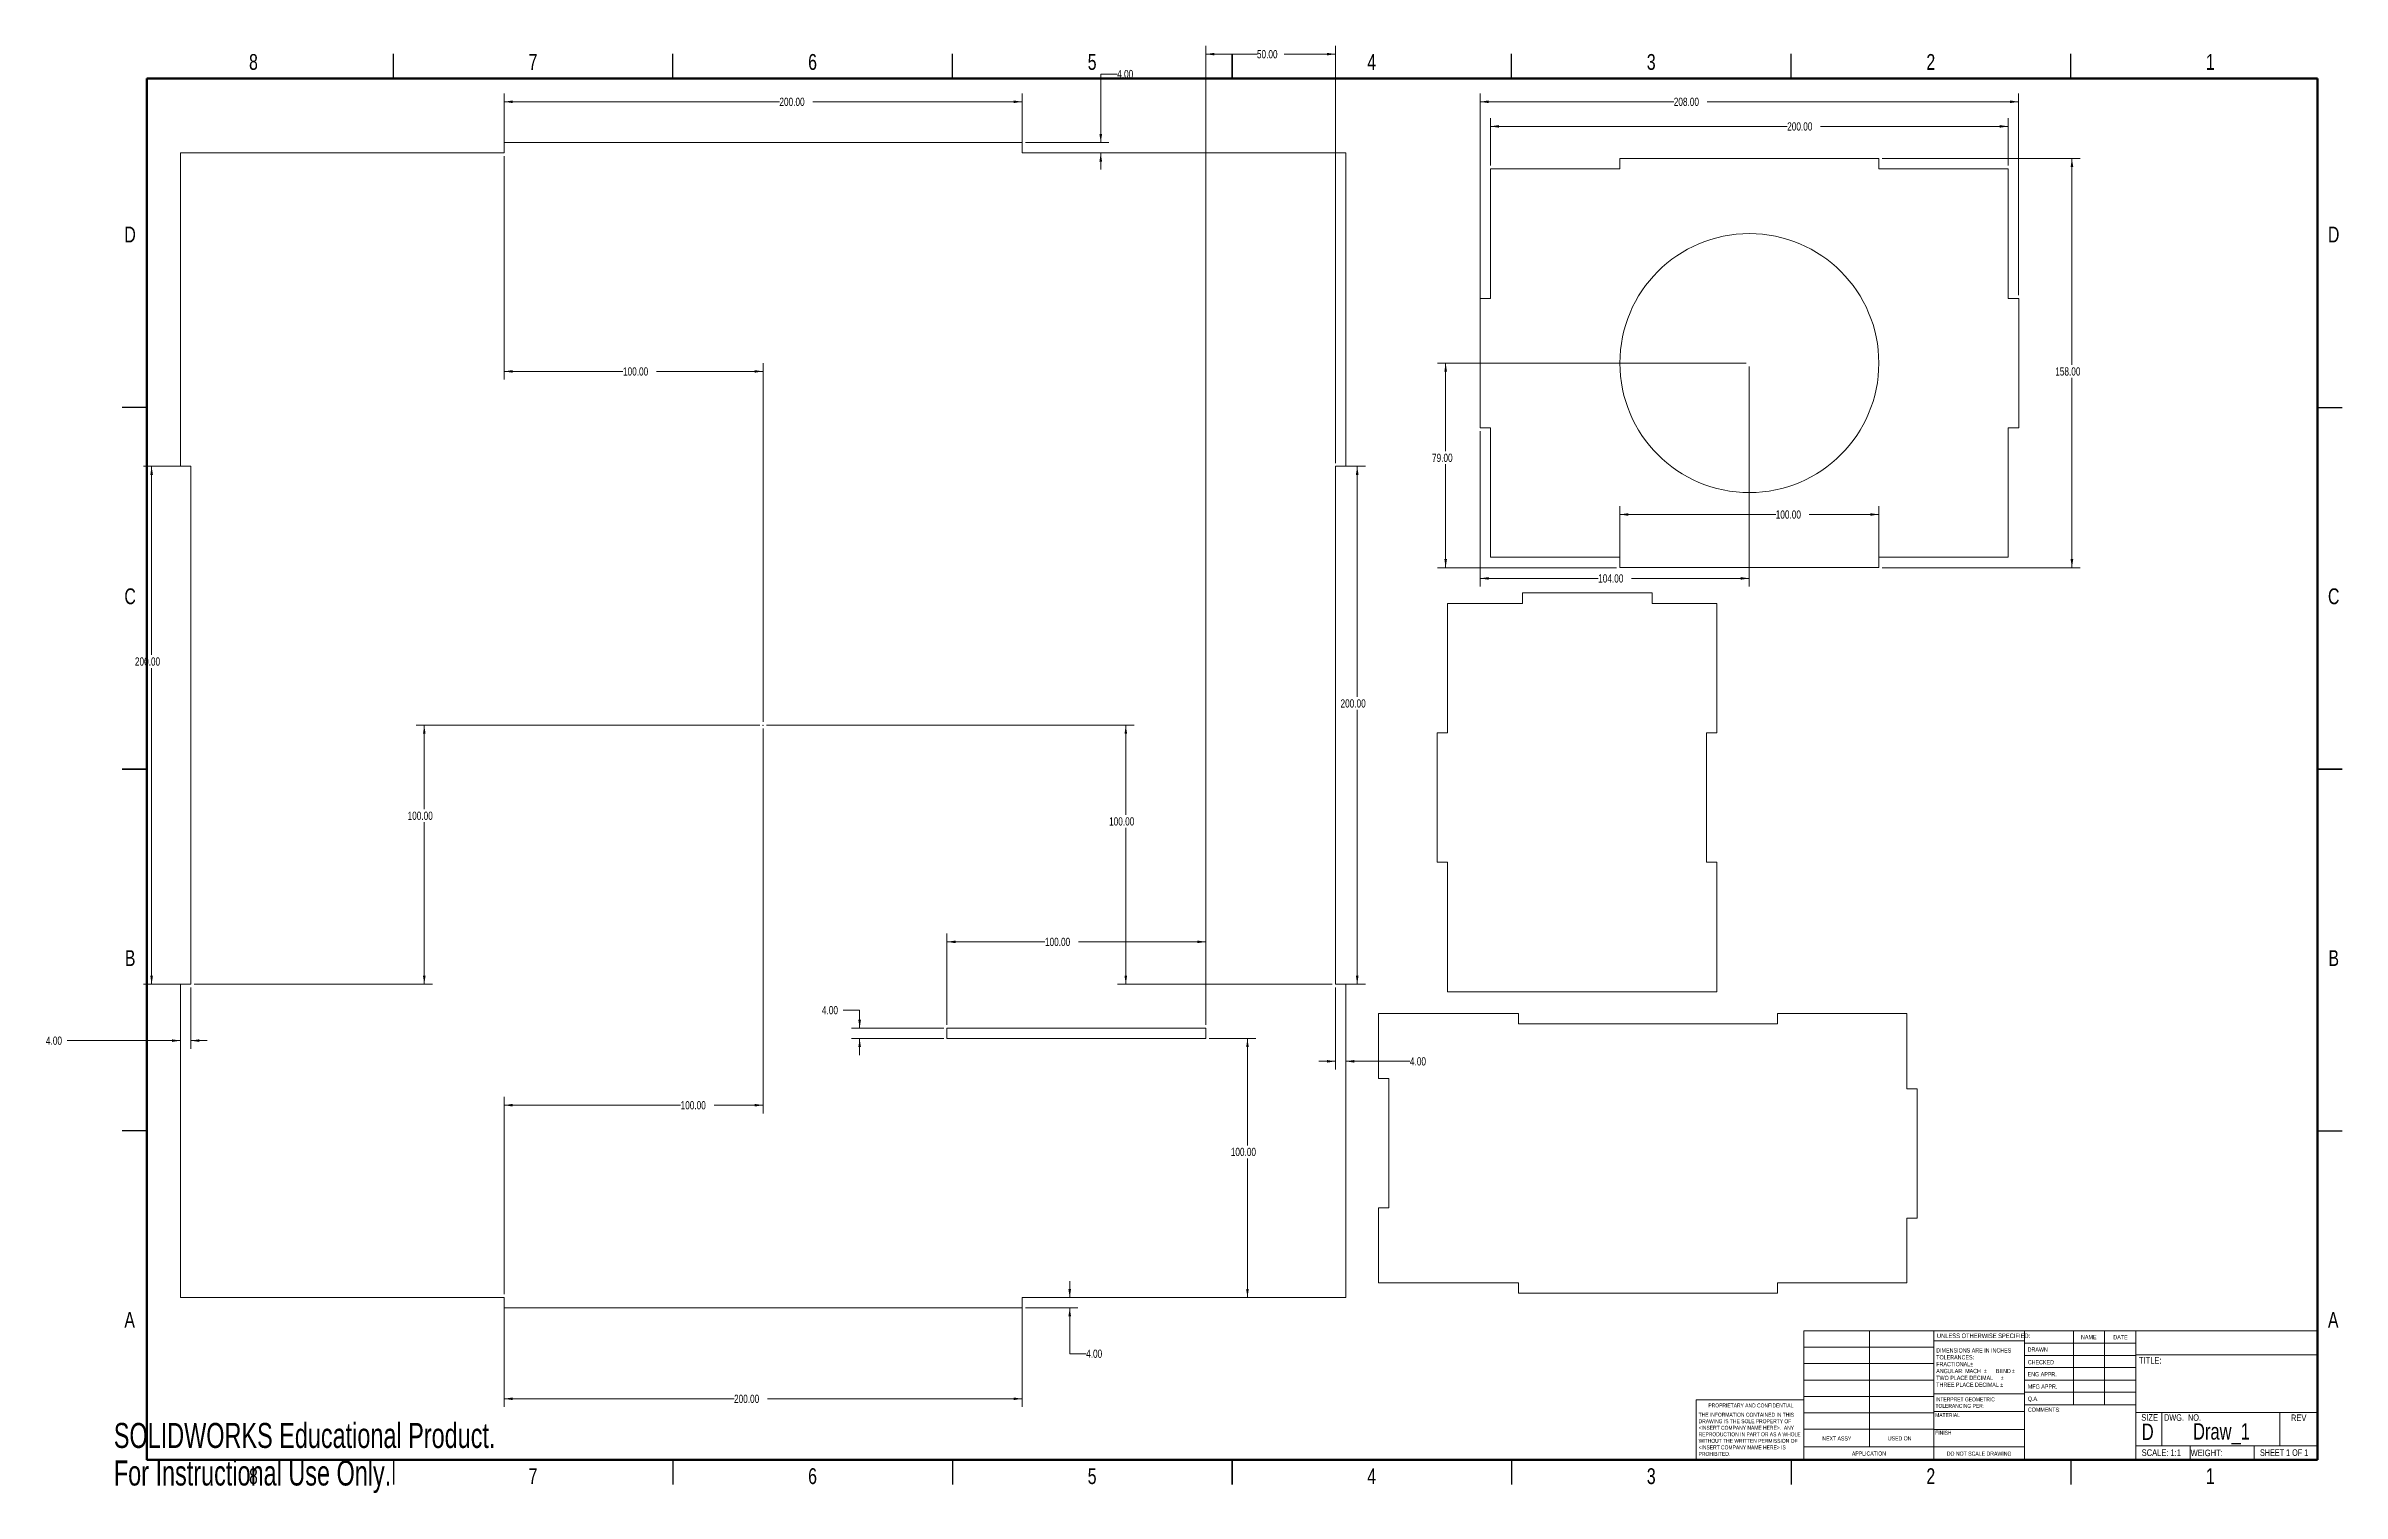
# Model space of a CAD drawing. Header units: millimetres. Extents: x -26 to 860, y 0 to 559.
import ezdxf

# ---------------------------------------------------------------- set-up
doc = ezdxf.new("R2010")
doc.units = ezdxf.units.MM
doc.header["$PDSIZE"] = -1
doc.styles.add('SLDTEXTSTYLE0', font='TXT', dxfattribs={"width": 0.75})
doc.styles.add('SLDTEXTSTYLE1', font='TXT', dxfattribs={"width": 0.6875})
doc.styles.add('SLDTEXTSTYLE2', font='TXT', dxfattribs={"width": 0.694444})
doc.styles.add('SLDTEXTSTYLE3', font='TXT', dxfattribs={"width": 0.7})
doc.dimstyles.new('SLDDIMSTYLE0', dxfattribs={"dimtxt": 3.175, "dimasz": 3.302, "dimexe": 0, "dimexo": 0.0625, "dimgap": 0.79375, "dimtad": 0, "dimtih": 1, "dimtoh": 1, "dimrnd": 1e-09, "dimzin": 4, "dimdsep": 46, "dimtxsty": 'SLDTEXTSTYLE0', "dimsah": 1, "dimcen": 0.09, "dimadec": 0, "dimazin": 1, "dimtfac": 1, "dimtofl": 0, "dimtmove": 0, "dimatfit": 3, "dimfxl": 1, "dimfrac": 2, "dimtolj": 1, "dimtzin": 12, "dimarcsym": 0})
doc.dimstyles.new('SLDDIMSTYLE1', dxfattribs={"dimtxt": 3.175, "dimasz": 3.302, "dimexe": 0, "dimexo": 0.0625, "dimgap": 0.79375, "dimtad": 0, "dimtih": 1, "dimtoh": 1, "dimrnd": 1e-09, "dimzin": 4, "dimdsep": 46, "dimtxsty": 'SLDTEXTSTYLE0', "dimsah": 1, "dimcen": 0.09, "dimadec": 0, "dimazin": 1, "dimtfac": 1, "dimtmove": 0, "dimatfit": 0, "dimfxl": 1, "dimfrac": 2, "dimtolj": 1, "dimtzin": 12, "dimarcsym": 0})

# ---------------------------------------------------------------- blocks, each defined once
blk = doc.blocks.new('_D')
at = {"color": 7, "linetype": 'Continuous', "lineweight": 0}
for p, q in [((472.98, 396.37), (483.31, 396.37)), ((480.13, 396.37), (480.13, 307.33)), ((480.13, 196.37), (480.13, 302.29)), ((472.98, 196.37), (483.31, 196.37))]:
    blk.add_line(p, q, dxfattribs=at)
at = {"color": 7, "linetype": 'Continuous', "lineweight": 18}
for points in [[(480.13, 396.37), (479.62, 393.07), (480.64, 393.07)], [(480.13, 196.37), (480.64, 199.67), (479.62, 199.67)]]:
    blk.add_solid(points, dxfattribs=at)
at = {"color": 7, "linetype": 'Continuous', "lineweight": 18, "insert": (473.68, 306.39), "char_height": 3.175, "attachment_point": 1, "style": 'SLDTEXTSTYLE0'}
blk.add_mtext('200.00', dxfattribs=at)
blk = doc.blocks.new('_D_1')
at = {"color": 7, "linetype": 'Continuous', "lineweight": 0}
for p, q in [((28.44, 396.37), (11.41, 396.37)), ((14.59, 396.37), (14.59, 323.52)), ((14.59, 196.37), (14.59, 318.48)), ((28.44, 196.37), (11.41, 196.37))]:
    blk.add_line(p, q, dxfattribs=at)
at = {"color": 7, "linetype": 'Continuous', "lineweight": 18}
for points in [[(14.59, 396.37), (14.08, 393.07), (15.1, 393.07)], [(14.59, 196.37), (15.1, 199.67), (14.08, 199.67)]]:
    blk.add_solid(points, dxfattribs=at)
at = {"color": 7, "linetype": 'Continuous', "lineweight": 18, "insert": (8.14, 322.58), "char_height": 3.175, "attachment_point": 1, "style": 'SLDTEXTSTYLE0'}
blk.add_mtext('200.00', dxfattribs=at)
blk = doc.blocks.new('_D_2')
at = {"color": 7, "linetype": 'Continuous', "lineweight": 0}
for p, q in [((25.71, 195.1), (25.71, 171.42)), ((29.71, 195.1), (29.71, 171.42)), ((25.71, 174.6), (-18.01, 174.6)), ((29.71, 174.6), (36.06, 174.6))]:
    blk.add_line(p, q, dxfattribs=at)
at = {"color": 7, "linetype": 'Continuous', "lineweight": 18}
for points in [[(25.71, 174.6), (22.41, 175.1), (22.41, 174.09)], [(29.71, 174.6), (33.01, 174.09), (33.01, 175.1)]]:
    blk.add_solid(points, dxfattribs=at)
at = {"color": 7, "linetype": 'Continuous', "lineweight": 18, "insert": (-26.22, 176.17), "char_height": 3.175, "attachment_point": 1, "style": 'SLDTEXTSTYLE0'}
blk.add_mtext('4.00', dxfattribs=at)
blk = doc.blocks.new('_D_3')
at = {"color": 7, "linetype": 'Continuous', "lineweight": 0}
for p, q in [((471.71, 195.1), (471.71, 163.43)), ((475.71, 195.1), (475.71, 163.43)), ((471.71, 166.6), (465.36, 166.6)), ((475.71, 166.6), (500.49, 166.6))]:
    blk.add_line(p, q, dxfattribs=at)
at = {"color": 7, "linetype": 'Continuous', "lineweight": 18}
for points in [[(471.71, 166.6), (468.41, 167.11), (468.41, 166.1)], [(475.71, 166.6), (479.01, 166.1), (479.01, 167.11)]]:
    blk.add_solid(points, dxfattribs=at)
at = {"color": 7, "linetype": 'Continuous', "lineweight": 18, "insert": (500.49, 168.18), "char_height": 3.175, "attachment_point": 1, "style": 'SLDTEXTSTYLE0'}
blk.add_mtext('4.00', dxfattribs=at)
blk = doc.blocks.new('_D_4')
at = {"color": 7, "linetype": 'Continuous', "lineweight": 0}
for p, q in [((249.44, 296.37), (116.7, 296.37)), ((119.88, 296.37), (119.88, 263.96)), ((119.88, 196.37), (119.88, 258.92)), ((30.98, 196.37), (123.05, 196.37))]:
    blk.add_line(p, q, dxfattribs=at)
at = {"color": 7, "linetype": 'Continuous', "lineweight": 18}
for points in [[(119.88, 296.37), (119.37, 293.07), (120.38, 293.07)], [(119.88, 196.37), (120.38, 199.67), (119.37, 199.67)]]:
    blk.add_solid(points, dxfattribs=at)
at = {"color": 7, "linetype": 'Continuous', "lineweight": 18, "insert": (113.43, 263.02), "char_height": 3.175, "attachment_point": 1, "style": 'SLDTEXTSTYLE0'}
blk.add_mtext('100.00', dxfattribs=at)
blk = doc.blocks.new('_D_5')
at = {"color": 7, "linetype": 'Continuous', "lineweight": 0}
for p, q in [((251.98, 296.37), (393.94, 296.37)), ((390.76, 296.37), (390.76, 261.78)), ((390.76, 196.37), (390.76, 256.74)), ((470.44, 196.37), (387.59, 196.37))]:
    blk.add_line(p, q, dxfattribs=at)
at = {"color": 7, "linetype": 'Continuous', "lineweight": 18}
for points in [[(390.76, 296.37), (390.26, 293.07), (391.27, 293.07)], [(390.76, 196.37), (391.27, 199.67), (390.26, 199.67)]]:
    blk.add_solid(points, dxfattribs=at)
at = {"color": 7, "linetype": 'Continuous', "lineweight": 18, "insert": (384.31, 260.84), "char_height": 3.175, "attachment_point": 1, "style": 'SLDTEXTSTYLE0'}
blk.add_mtext('100.00', dxfattribs=at)
blk = doc.blocks.new('_D_6')
at = {"color": 7, "linetype": 'Continuous', "lineweight": 0}
for p, q in [((150.71, 518.64), (150.71, 540.32)), ((150.71, 537.14), (257.01, 537.14)), ((350.71, 537.14), (269.91, 537.14)), ((350.71, 518.64), (350.71, 540.32))]:
    blk.add_line(p, q, dxfattribs=at)
at = {"color": 7, "linetype": 'Continuous', "lineweight": 18}
for points in [[(150.71, 537.14), (154.01, 536.63), (154.01, 537.65)], [(350.71, 537.14), (347.41, 537.65), (347.41, 536.63)]]:
    blk.add_solid(points, dxfattribs=at)
at = {"color": 7, "linetype": 'Continuous', "lineweight": 18, "insert": (257.01, 538.71), "char_height": 3.175, "attachment_point": 1, "style": 'SLDTEXTSTYLE0'}
blk.add_mtext('200.00', dxfattribs=at)
blk = doc.blocks.new('_D_7')
at = {"color": 7, "linetype": 'Continuous', "lineweight": 0}
for p, q in [((387.44, 547.86), (381.09, 547.86)), ((381.09, 547.86), (381.09, 521.37)), ((351.98, 521.37), (384.27, 521.37)), ((351.98, 517.37), (384.27, 517.37)), ((381.09, 517.37), (381.09, 511.02))]:
    blk.add_line(p, q, dxfattribs=at)
at = {"color": 7, "linetype": 'Continuous', "lineweight": 18}
for points in [[(381.09, 521.37), (381.6, 524.67), (380.59, 524.67)], [(381.09, 517.37), (380.59, 514.07), (381.6, 514.07)]]:
    blk.add_solid(points, dxfattribs=at)
at = {"color": 7, "linetype": 'Continuous', "lineweight": 18, "insert": (387.44, 549.44), "char_height": 3.175, "attachment_point": 1, "style": 'SLDTEXTSTYLE0'}
blk.add_mtext('4.00', dxfattribs=at)
blk = doc.blocks.new('_D_8')
at = {"color": 7, "linetype": 'Continuous', "lineweight": 0}
for p, q in [((150.71, 74.1), (150.71, 33.12)), ((350.71, 74.1), (350.71, 33.12)), ((150.71, 36.29), (239.48, 36.29)), ((350.71, 36.29), (252.38, 36.29))]:
    blk.add_line(p, q, dxfattribs=at)
at = {"color": 7, "linetype": 'Continuous', "lineweight": 18}
for points in [[(150.71, 36.29), (154.01, 35.78), (154.01, 36.8)], [(350.71, 36.29), (347.41, 36.8), (347.41, 35.78)]]:
    blk.add_solid(points, dxfattribs=at)
at = {"color": 7, "linetype": 'Continuous', "lineweight": 18, "insert": (239.48, 37.86), "char_height": 3.175, "attachment_point": 1, "style": 'SLDTEXTSTYLE0'}
blk.add_mtext('200.00', dxfattribs=at)
blk = doc.blocks.new('_D_9')
at = {"color": 7, "linetype": 'Continuous', "lineweight": 0}
for p, q in [((369.11, 75.37), (369.11, 81.72)), ((351.98, 75.37), (372.29, 75.37)), ((351.98, 71.37), (372.29, 71.37)), ((369.11, 53.71), (369.11, 71.37)), ((375.46, 53.71), (369.11, 53.71))]:
    blk.add_line(p, q, dxfattribs=at)
at = {"color": 7, "linetype": 'Continuous', "lineweight": 18}
for points in [[(369.11, 75.37), (369.62, 78.67), (368.6, 78.67)], [(369.11, 71.37), (368.6, 68.07), (369.62, 68.07)]]:
    blk.add_solid(points, dxfattribs=at)
at = {"color": 7, "linetype": 'Continuous', "lineweight": 18, "insert": (375.46, 55.28), "char_height": 3.175, "attachment_point": 1, "style": 'SLDTEXTSTYLE0'}
blk.add_mtext('4.00', dxfattribs=at)
blk = doc.blocks.new('_D_10')
at = {"color": 7, "linetype": 'Continuous', "lineweight": 0}
for p, q in [((250.71, 295.1), (250.71, 146.48)), ((150.71, 76.64), (150.71, 152.83)), ((150.71, 149.66), (218.86, 149.66)), ((250.71, 149.66), (231.77, 149.66))]:
    blk.add_line(p, q, dxfattribs=at)
at = {"color": 7, "linetype": 'Continuous', "lineweight": 18}
for points in [[(150.71, 149.66), (154.01, 149.15), (154.01, 150.17)], [(250.71, 149.66), (247.41, 150.17), (247.41, 149.15)]]:
    blk.add_solid(points, dxfattribs=at)
at = {"color": 7, "linetype": 'Continuous', "lineweight": 18, "insert": (218.86, 151.23), "char_height": 3.175, "attachment_point": 1, "style": 'SLDTEXTSTYLE0'}
blk.add_mtext('100.00', dxfattribs=at)
blk = doc.blocks.new('_D_11')
at = {"color": 7, "linetype": 'Continuous', "lineweight": 0}
for p, q in [((150.71, 516.1), (150.71, 429.84)), ((250.71, 297.64), (250.71, 436.19)), ((150.71, 433.02), (196.61, 433.02)), ((250.71, 433.02), (209.51, 433.02))]:
    blk.add_line(p, q, dxfattribs=at)
at = {"color": 7, "linetype": 'Continuous', "lineweight": 18}
for points in [[(150.71, 433.02), (154.01, 432.51), (154.01, 433.52)], [(250.71, 433.02), (247.41, 433.52), (247.41, 432.51)]]:
    blk.add_solid(points, dxfattribs=at)
at = {"color": 7, "linetype": 'Continuous', "lineweight": 18, "insert": (196.61, 434.59), "char_height": 3.175, "attachment_point": 1, "style": 'SLDTEXTSTYLE0'}
blk.add_mtext('100.00', dxfattribs=at)
blk = doc.blocks.new('_D_12')
at = {"color": 7, "linetype": 'Continuous', "lineweight": 0}
for p, q in [((321.71, 180.64), (321.71, 215.92)), ((421.71, 180.64), (421.71, 215.92)), ((321.71, 212.74), (359.56, 212.74)), ((421.71, 212.74), (372.46, 212.74))]:
    blk.add_line(p, q, dxfattribs=at)
at = {"color": 7, "linetype": 'Continuous', "lineweight": 18}
for points in [[(321.71, 212.74), (325.01, 212.24), (325.01, 213.25)], [(421.71, 212.74), (418.41, 213.25), (418.41, 212.24)]]:
    blk.add_solid(points, dxfattribs=at)
at = {"color": 7, "linetype": 'Continuous', "lineweight": 18, "insert": (359.56, 214.32), "char_height": 3.175, "attachment_point": 1, "style": 'SLDTEXTSTYLE0'}
blk.add_mtext('100.00', dxfattribs=at)
blk = doc.blocks.new('_D_13')
at = {"color": 7, "linetype": 'Continuous', "lineweight": 0}
for p, q in [((281.64, 186.38), (287.99, 186.38)), ((287.99, 186.38), (287.99, 179.37)), ((320.44, 179.37), (284.82, 179.37)), ((320.44, 175.37), (284.82, 175.37)), ((287.99, 175.37), (287.99, 169.02))]:
    blk.add_line(p, q, dxfattribs=at)
at = {"color": 7, "linetype": 'Continuous', "lineweight": 18}
for points in [[(287.99, 179.37), (288.5, 182.67), (287.48, 182.67)], [(287.99, 175.37), (287.48, 172.07), (288.5, 172.07)]]:
    blk.add_solid(points, dxfattribs=at)
at = {"color": 7, "linetype": 'Continuous', "lineweight": 18, "insert": (273.43, 187.95), "char_height": 3.175, "attachment_point": 1, "style": 'SLDTEXTSTYLE0'}
blk.add_mtext('4.00', dxfattribs=at)
blk = doc.blocks.new('_D_14')
at = {"color": 7, "linetype": 'Continuous', "lineweight": 0}
for p, q in [((422.98, 175.37), (440.92, 175.37)), ((437.75, 175.37), (437.75, 134.15)), ((437.75, 75.37), (437.75, 129.11))]:
    blk.add_line(p, q, dxfattribs=at)
at = {"color": 7, "linetype": 'Continuous', "lineweight": 18}
for points in [[(437.75, 175.37), (437.24, 172.07), (438.25, 172.07)], [(437.75, 75.37), (438.25, 78.67), (437.24, 78.67)]]:
    blk.add_solid(points, dxfattribs=at)
at = {"color": 7, "linetype": 'Continuous', "lineweight": 18, "insert": (431.3, 133.21), "char_height": 3.175, "attachment_point": 1, "style": 'SLDTEXTSTYLE0'}
blk.add_mtext('100.00', dxfattribs=at)
blk = doc.blocks.new('_D_15')
at = {"color": 7, "linetype": 'Continuous', "lineweight": 0}
for p, q in [((421.71, 180.64), (421.71, 558.71)), ((471.71, 397.64), (471.71, 558.71)), ((421.71, 555.53), (441.4, 555.53)), ((471.71, 555.53), (451.96, 555.53))]:
    blk.add_line(p, q, dxfattribs=at)
at = {"color": 7, "linetype": 'Continuous', "lineweight": 18}
for points in [[(421.71, 555.53), (425.01, 555.02), (425.01, 556.04)], [(471.71, 555.53), (468.41, 556.04), (468.41, 555.02)]]:
    blk.add_solid(points, dxfattribs=at)
at = {"color": 7, "linetype": 'Continuous', "lineweight": 18, "insert": (441.4, 557.1), "char_height": 3.175, "attachment_point": 1, "style": 'SLDTEXTSTYLE0'}
blk.add_mtext('50.00', dxfattribs=at)
blk = doc.blocks.new('_D_16')
at = {"color": 7, "linetype": 'Continuous', "lineweight": 0}
for p, q in [((581.54, 358.5), (581.54, 380.94)), ((581.54, 377.77), (641.73, 377.77)), ((681.54, 377.77), (654.64, 377.77)), ((681.54, 358.5), (681.54, 380.94))]:
    blk.add_line(p, q, dxfattribs=at)
at = {"color": 7, "linetype": 'Continuous', "lineweight": 18}
for points in [[(581.54, 377.77), (584.85, 377.26), (584.85, 378.28)], [(681.54, 377.77), (678.24, 378.28), (678.24, 377.26)]]:
    blk.add_solid(points, dxfattribs=at)
at = {"color": 7, "linetype": 'Continuous', "lineweight": 18, "insert": (641.73, 379.34), "char_height": 3.175, "attachment_point": 1, "style": 'SLDTEXTSTYLE0'}
blk.add_mtext('100.00', dxfattribs=at)
blk = doc.blocks.new('_D_17')
at = {"color": 7, "linetype": 'Continuous', "lineweight": 0}
for p, q in [((531.54, 512.5), (531.54, 530.8)), ((531.54, 527.63), (646.16, 527.63)), ((731.54, 527.63), (659.06, 527.63)), ((731.54, 512.5), (731.54, 530.8))]:
    blk.add_line(p, q, dxfattribs=at)
at = {"color": 7, "linetype": 'Continuous', "lineweight": 18}
for points in [[(531.54, 527.63), (534.85, 527.12), (534.85, 528.13)], [(731.54, 527.63), (728.24, 528.13), (728.24, 527.12)]]:
    blk.add_solid(points, dxfattribs=at)
at = {"color": 7, "linetype": 'Continuous', "lineweight": 18, "insert": (646.16, 529.2), "char_height": 3.175, "attachment_point": 1, "style": 'SLDTEXTSTYLE0'}
blk.add_mtext('200.00', dxfattribs=at)
blk = doc.blocks.new('_D_18')
at = {"color": 7, "linetype": 'Continuous', "lineweight": 0}
for p, q in [((527.54, 437.5), (527.54, 540.32)), ((527.54, 537.14), (602.36, 537.14)), ((735.54, 537.14), (615.26, 537.14)), ((735.54, 462.5), (735.54, 540.32))]:
    blk.add_line(p, q, dxfattribs=at)
at = {"color": 7, "linetype": 'Continuous', "lineweight": 18}
for points in [[(527.54, 537.14), (530.85, 536.63), (530.85, 537.65)], [(735.54, 537.14), (732.24, 537.65), (732.24, 536.63)]]:
    blk.add_solid(points, dxfattribs=at)
at = {"color": 7, "linetype": 'Continuous', "lineweight": 18, "insert": (602.36, 538.71), "char_height": 3.175, "attachment_point": 1, "style": 'SLDTEXTSTYLE0'}
blk.add_mtext('208.00', dxfattribs=at)
blk = doc.blocks.new('_D_19')
at = {"color": 7, "linetype": 'Continuous', "lineweight": 0}
for p, q in [((682.81, 515.23), (759.29, 515.23)), ((756.11, 515.23), (756.11, 435.54)), ((756.11, 357.23), (756.11, 430.5)), ((682.81, 357.23), (759.29, 357.23))]:
    blk.add_line(p, q, dxfattribs=at)
at = {"color": 7, "linetype": 'Continuous', "lineweight": 18}
for points in [[(756.11, 515.23), (755.6, 511.93), (756.62, 511.93)], [(756.11, 357.23), (756.62, 360.54), (755.6, 360.54)]]:
    blk.add_solid(points, dxfattribs=at)
at = {"color": 7, "linetype": 'Continuous', "lineweight": 18, "insert": (749.66, 434.59), "char_height": 3.175, "attachment_point": 1, "style": 'SLDTEXTSTYLE0'}
blk.add_mtext('158.00', dxfattribs=at)
blk = doc.blocks.new('_D_20')
at = {"color": 7, "linetype": 'Continuous', "lineweight": 0}
for p, q in [((630.27, 436.23), (511.1, 436.23)), ((514.28, 436.23), (514.28, 402.19)), ((514.28, 357.23), (514.28, 397.15)), ((580.27, 357.23), (511.1, 357.23))]:
    blk.add_line(p, q, dxfattribs=at)
at = {"color": 7, "linetype": 'Continuous', "lineweight": 18}
for points in [[(514.28, 436.23), (513.77, 432.93), (514.78, 432.93)], [(514.28, 357.23), (514.78, 360.54), (513.77, 360.54)]]:
    blk.add_solid(points, dxfattribs=at)
at = {"color": 7, "linetype": 'Continuous', "lineweight": 18, "insert": (509, 401.24), "char_height": 3.175, "attachment_point": 1, "style": 'SLDTEXTSTYLE0'}
blk.add_mtext('79.00', dxfattribs=at)
blk = doc.blocks.new('_D_21')
at = {"color": 7, "linetype": 'Continuous', "lineweight": 0}
for p, q in [((631.54, 434.96), (631.54, 349.91)), ((527.54, 409.96), (527.54, 349.91)), ((527.54, 353.09), (573.17, 353.09)), ((631.54, 353.09), (586.07, 353.09))]:
    blk.add_line(p, q, dxfattribs=at)
at = {"color": 7, "linetype": 'Continuous', "lineweight": 18}
for points in [[(527.54, 353.09), (530.85, 352.58), (530.85, 353.59)], [(631.54, 353.09), (628.24, 353.59), (628.24, 352.58)]]:
    blk.add_solid(points, dxfattribs=at)
at = {"color": 7, "linetype": 'Continuous', "lineweight": 18, "insert": (573.17, 354.66), "char_height": 3.175, "attachment_point": 1, "style": 'SLDTEXTSTYLE0'}
blk.add_mtext('104.00', dxfattribs=at)

msp = doc.modelspace()

# ---------------------------------------------------------------- linework, layer by layer
at = {"color": 7, "linetype": 'Continuous', "lineweight": 25}
for p, q in [((107.95, 546.1), (107.95, 555.625)), ((215.9, 546.1), (215.9, 555.625)), ((323.85, 546.1), (323.85, 555.625)), ((431.8, 555.625), (431.8, 546.1)), ((431.8, 546.1), (431.8, 555.625)), ((539.75, 546.1), (539.75, 555.625)), ((647.7, 546.1), (647.7, 555.625)), ((755.65, 546.1), (755.65, 555.625)), ((12.7, 419.1), (3.175, 419.1)), ((850.9, 419.1), (860.425, 419.1)), ((3.175, 279.4), (12.7, 279.4)), ((12.7, 279.4), (3.175, 279.4)), ((860.425, 279.4), (850.9, 279.4)), ((850.9, 279.4), (860.425, 279.4)), ((12.7, 139.7), (3.175, 139.7)), ((850.9, 139.7), (860.425, 139.7)), ((107.95, 12.7), (107.95, 3.175)), ((215.9, 12.7), (215.9, 3.175)), ((323.85, 12.7), (323.85, 3.175)), ((431.8, 3.175), (431.8, 12.7)), ((431.8, 12.7), (431.8, 3.175)), ((539.75, 12.7), (539.75, 3.175)), ((647.7, 12.7), (647.7, 3.175)), ((755.65, 12.7), (755.65, 3.175))]:
    msp.add_line(p, q, dxfattribs=at)
at = {"color": 7, "linetype": 'Continuous', "lineweight": 50}
for p, q in [((12.7, 12.7), (12.7, 546.1)), ((12.7, 546.1), (850.9, 546.1)), ((850.9, 546.1), (850.9, 12.7)), ((850.9, 12.7), (12.7, 12.7))]:
    msp.add_line(p, q, dxfattribs=at)
at = {"color": 7, "linetype": 'Continuous', "lineweight": 18}
for p, q in [((25.71, 396.368), (25.71, 517.368)), ((150.71, 517.368), (25.71, 517.368)), ((150.71, 521.368), (350.71, 521.368)), ((150.71, 521.368), (350.71, 521.368)), ((150.71, 521.368), (150.71, 517.368)), ((350.71, 521.368), (350.71, 517.368)), ((350.71, 517.368), (475.71, 517.368)), ((475.71, 396.368), (475.71, 517.368)), ((681.545, 515.234), (581.545, 515.234)), ((581.545, 515.234), (581.545, 511.234)), ((681.545, 511.234), (681.545, 515.234)), ((581.545, 511.234), (531.545, 511.234)), ((531.545, 511.234), (531.545, 461.234)), ((731.545, 511.234), (681.545, 511.234)), ((731.545, 461.234), (731.545, 511.234)), ((531.545, 461.234), (527.545, 461.234)), ((527.545, 461.234), (527.545, 411.234)), ((735.545, 461.234), (731.545, 461.234)), ((735.545, 411.234), (735.545, 461.234)), ((527.545, 411.234), (531.545, 411.234)), ((531.545, 411.234), (531.545, 361.234)), ((731.545, 361.234), (731.545, 411.234)), ((731.545, 411.234), (735.545, 411.234)), ((25.71, 396.368), (29.71, 396.368)), ((29.71, 396.368), (29.71, 196.368)), ((475.71, 396.368), (471.71, 396.368)), ((471.71, 196.368), (471.71, 396.368)), ((531.545, 361.234), (581.545, 361.234)), ((581.545, 361.234), (581.545, 357.234)), ((581.545, 357.234), (681.545, 357.234)), ((681.545, 357.234), (681.545, 361.234)), ((681.545, 361.234), (731.545, 361.234)), ((543.992, 343.452), (543.992, 347.452)), ((543.992, 347.452), (593.992, 347.452)), ((593.992, 347.452), (593.992, 343.452)), ((518.992, 343.452), (514.992, 343.452)), ((514.992, 343.452), (514.992, 293.452)), ((543.992, 343.452), (518.992, 343.452)), ((618.992, 343.452), (593.992, 343.452)), ((618.992, 293.452), (618.992, 343.452)), ((514.992, 293.452), (510.992, 293.452)), ((510.992, 293.452), (510.992, 243.452)), ((618.992, 293.452), (614.992, 293.452)), ((614.992, 293.452), (614.992, 243.452)), ((510.992, 243.452), (514.992, 243.452)), ((514.992, 243.452), (514.992, 193.452)), ((614.992, 243.452), (618.992, 243.452)), ((618.992, 193.452), (618.992, 243.452)), ((25.71, 75.368), (25.71, 196.368)), ((25.71, 196.368), (29.71, 196.368)), ((475.71, 196.368), (471.71, 196.368)), ((475.71, 75.368), (475.71, 196.368)), ((514.992, 193.452), (518.992, 193.452)), ((518.992, 193.452), (618.992, 193.452)), ((321.71, 179.368), (421.71, 179.368)), ((321.71, 179.368), (321.71, 175.368)), ((421.71, 179.368), (421.71, 175.368)), ((542.399, 185.019), (488.399, 185.019)), ((488.399, 185.019), (488.399, 160.019)), ((542.399, 181.019), (542.399, 185.019)), ((642.399, 181.019), (542.399, 181.019)), ((692.399, 185.019), (642.399, 185.019)), ((642.399, 185.019), (642.399, 181.019)), ((692.399, 156.019), (692.399, 185.019)), ((321.71, 175.368), (421.71, 175.368)), ((488.399, 160.019), (492.399, 160.019)), ((492.399, 160.019), (492.399, 110.019)), ((696.399, 156.019), (692.399, 156.019)), ((696.399, 106.019), (696.399, 156.019)), ((492.399, 110.019), (488.399, 110.019)), ((488.399, 110.019), (488.399, 81.019)), ((692.399, 81.019), (692.399, 106.019)), ((692.399, 106.019), (696.399, 106.019)), ((488.399, 81.019), (492.399, 81.019)), ((492.399, 81.019), (542.399, 81.019)), ((542.399, 81.019), (542.399, 77.019)), ((642.399, 77.019), (642.399, 81.019)), ((642.399, 81.019), (692.399, 81.019)), ((150.71, 75.368), (25.71, 75.368)), ((150.71, 71.368), (150.71, 75.368)), ((150.71, 71.368), (350.71, 71.368)), ((150.71, 71.368), (350.71, 71.368)), ((350.71, 71.368), (350.71, 75.368)), ((350.71, 75.368), (475.71, 75.368)), ((542.399, 77.019), (642.399, 77.019)), ((652.554, 62.594), (850.9, 62.594)), ((652.554, 12.7), (652.554, 62.594)), ((677.903, 62.594), (677.903, 17.685)), ((702.774, 12.7), (702.774, 62.594)), ((737.748, 62.594), (737.748, 12.7)), ((756.76, 62.594), (756.76, 34.019)), ((768.661, 62.594), (768.661, 34.019)), ((780.829, 62.594), (780.829, 12.7)), ((652.554, 56.244), (702.774, 56.244)), ((737.748, 58.674), (702.774, 58.674)), ((737.748, 57.832), (780.829, 57.832)), ((780.829, 53.269), (850.9, 53.269)), ((652.554, 49.894), (702.774, 49.894)), ((737.748, 53.069), (780.829, 53.069)), ((737.748, 48.307), (780.829, 48.307)), ((610.969, 12.7), (610.969, 35.924)), ((652.554, 35.924), (610.969, 35.924)), ((652.554, 43.544), (702.774, 43.544)), ((652.554, 37.194), (702.774, 37.194)), ((702.774, 38.195), (737.863, 38.195)), ((780.829, 43.544), (737.748, 43.544)), ((780.829, 38.782), (737.748, 38.782)), ((652.554, 30.844), (702.774, 30.844)), ((702.774, 31.337), (737.863, 31.337)), ((780.829, 34.019), (737.863, 34.019)), ((780.829, 30.985), (850.9, 30.985)), ((790.875, 30.985), (790.875, 18.107)), ((836.373, 30.985), (836.373, 18.107)), ((652.554, 24.494), (702.774, 24.494)), ((702.774, 24.479), (737.748, 24.479)), ((780.829, 18.107), (850.9, 18.107)), ((801.736, 18.107), (801.736, 12.7)), ((826.423, 18.107), (826.423, 12.7)), ((652.554, 17.685), (737.748, 17.685))]:
    msp.add_line(p, q, dxfattribs=at)
msp.add_circle((631.545, 436.234), 50, dxfattribs=at)
at = {"color": 7, "linetype": 'Continuous', "lineweight": 0}
msp.add_point((250.71, 296.368), dxfattribs=at)

# ---------------------------------------------------------------- texts
for s, insert, char_height, attachment_point, style in [('8', (53.914, 555.564), 6.096, 2, 'SLDTEXTSTYLE0'), ('7', (161.864, 555.564), 6.096, 2, 'SLDTEXTSTYLE0'), ('6', (269.814, 555.564), 6.096, 2, 'SLDTEXTSTYLE0'), ('5', (377.764, 555.564), 6.096, 2, 'SLDTEXTSTYLE0'), ('4', (485.714, 555.564), 6.096, 2, 'SLDTEXTSTYLE0'), ('3', (593.664, 555.564), 6.096, 2, 'SLDTEXTSTYLE0'), ('2', (701.614, 555.564), 6.096, 2, 'SLDTEXTSTYLE0'), ('1', (809.564, 555.564), 6.096, 2, 'SLDTEXTSTYLE0'), ('D', (6.28, 488.926), 6.096, 2, 'SLDTEXTSTYLE0'), ('D', (857.18, 488.926), 6.096, 2, 'SLDTEXTSTYLE0'), ('C', (6.287, 349.226), 6.096, 2, 'SLDTEXTSTYLE0'), ('C', (857.187, 349.226), 6.096, 2, 'SLDTEXTSTYLE0'), ('B', (6.303, 209.526), 6.096, 2, 'SLDTEXTSTYLE0'), ('B', (857.203, 209.526), 6.096, 2, 'SLDTEXTSTYLE0'), ('A', (6.107, 69.826), 6.096, 2, 'SLDTEXTSTYLE0'), ('A', (857.007, 69.826), 6.096, 2, 'SLDTEXTSTYLE0'), ('DIMENSIONS ARE IN INCHES', (703.717, 55.794), 1.651, 1, 'SLDTEXTSTYLE0'), ('UNLESS OTHERWISE SPECIFIED:', (703.958, 61.499), 1.778, 1, 'SLDTEXTSTYLE0'), ('DRAWN', (738.997, 56.123), 1.651, 1, 'SLDTEXTSTYLE0'), ('NAME', (759.624, 60.923), 1.651, 1, 'SLDTEXTSTYLE0'), ('DATE', (772.115, 60.879), 1.651, 1, 'SLDTEXTSTYLE0'), ('ANGULAR: MACH', (703.717, 47.841), 1.651, 1, 'SLDTEXTSTYLE0'), ('TOLERANCES:', (703.717, 53.143), 1.651, 1, 'SLDTEXTSTYLE0'), ('TWO PLACE DECIMAL', (703.717, 45.19), 1.651, 1, 'SLDTEXTSTYLE0'), ('FRACTIONAL', (703.717, 50.492), 1.651, 1, 'SLDTEXTSTYLE0'), ('%%p', (716.864, 50.492), 1.651, 1, 'SLDTEXTSTYLE0'), ('%%p', (722.091, 47.841), 1.651, 1, 'SLDTEXTSTYLE0'), ('BEND', (726.759, 47.841), 1.651, 1, 'SLDTEXTSTYLE0'), ('%%p', (728.595, 45.19), 1.651, 1, 'SLDTEXTSTYLE0'), ('%%p', (732.873, 47.841), 1.651, 1, 'SLDTEXTSTYLE0'), ('ENG APPR.', (738.977, 46.601), 1.651, 1, 'SLDTEXTSTYLE0'), ('CHECKED', (739.051, 51.237), 1.651, 1, 'SLDTEXTSTYLE0'), ('TITLE:', (781.993, 52.393), 2.54, 1, 'SLDTEXTSTYLE0'), ('INTERPRET GEOMETRIC', (703.409, 36.828), 1.524, 1, 'SLDTEXTSTYLE0'), ('THREE PLACE DECIMAL', (703.717, 42.539), 1.651, 1, 'SLDTEXTSTYLE0'), ('%%p', (728.452, 42.539), 1.651, 1, 'SLDTEXTSTYLE0'), ('Q.A.', (739.062, 37.123), 1.651, 1, 'SLDTEXTSTYLE0'), ('MFG APPR.', (739.103, 41.845), 1.651, 1, 'SLDTEXTSTYLE0'), ('THE INFORMATION CONTAINED IN THIS', (611.954, 30.902), 1.524, 1, 'SLDTEXTSTYLE0'), ('DRAWING IS THE SOLE PROPERTY OF', (611.954, 28.378), 1.524, 1, 'SLDTEXTSTYLE0'), ('PROPRIETARY AND CONFIDENTIAL', (615.73, 34.483), 1.524, 1, 'SLDTEXTSTYLE0'), ('MATERIAL', (703.28, 30.753), 1.524, 1, 'SLDTEXTSTYLE0'), ('TOLERANCING PER:', (703.409, 34.304), 1.524, 1, 'SLDTEXTSTYLE0'), ('COMMENTS:', (739.084, 32.909), 1.651, 1, 'SLDTEXTSTYLE0'), ('SIZE', (782.88, 30.358), 2.54, 1, 'SLDTEXTSTYLE0'), ('D', (783.08, 26.724), 6.35, 1, 'SLDTEXTSTYLE0'), ('DWG.  NO.', (791.681, 30.323), 2.54, 1, 'SLDTEXTSTYLE2'), ('Draw_1', (813.848, 26.873), 6.35, 2, 'SLDTEXTSTYLE0'), ('REV', (840.685, 30.223), 2.54, 1, 'SLDTEXTSTYLE0'), ('WITHOUT THE WRITTEN PERMISSION OF', (611.954, 20.806), 1.524, 1, 'SLDTEXTSTYLE0'), ('<INSERT COMPANY NAME HERE>.  ANY', (611.954, 25.854), 1.524, 1, 'SLDTEXTSTYLE0'), ('<INSERT COMPANY NAME HERE> IS', (611.954, 18.282), 1.524, 1, 'SLDTEXTSTYLE0'), ('REPRODUCTION IN PART OR AS A WHOLE', (611.954, 23.33), 1.524, 1, 'SLDTEXTSTYLE0'), ('NEXT ASSY', (659.742, 21.771), 1.5875, 1, 'SLDTEXTSTYLE0'), ('USED ON', (685.054, 21.798), 1.5875, 1, 'SLDTEXTSTYLE0'), ('FINISH', (703.35, 23.938), 1.524, 1, 'SLDTEXTSTYLE0'), ('8', (53.914, 9.464), 6.096, 2, 'SLDTEXTSTYLE0'), ('7', (161.864, 9.464), 6.096, 2, 'SLDTEXTSTYLE0'), ('6', (269.814, 9.464), 6.096, 2, 'SLDTEXTSTYLE0'), ('5', (377.764, 9.464), 6.096, 2, 'SLDTEXTSTYLE0'), ('4', (485.714, 9.464), 6.096, 2, 'SLDTEXTSTYLE0'), ('3', (593.664, 9.464), 6.096, 2, 'SLDTEXTSTYLE0'), ('PROHIBITED.', (611.954, 15.758), 1.524, 1, 'SLDTEXTSTYLE0'), ('APPLICATION', (671.15, 15.95), 1.5875, 1, 'SLDTEXTSTYLE0'), ('2', (701.614, 9.464), 6.096, 2, 'SLDTEXTSTYLE0'), ('DO NOT SCALE DRAWING', (720.254, 15.895), 1.5875, 2, 'SLDTEXTSTYLE0'), ('SCALE: 1:1', (783.049, 16.765), 2.54, 1, 'SLDTEXTSTYLE0'), ('WEIGHT:', (801.94, 16.678), 2.54, 1, 'SLDTEXTSTYLE0'), ('1', (809.564, 9.464), 6.096, 2, 'SLDTEXTSTYLE0'), ('SHEET 1 OF 1', (828.731, 16.773), 2.54, 1, 'SLDTEXTSTYLE1')]:
    msp.add_mtext(s, dxfattribs=dict(at, insert=insert, char_height=char_height, attachment_point=attachment_point, style=style))
at = {"color": 7, "linetype": 'Continuous', "char_height": 9.66724, "attachment_point": 1, "style": 'SLDTEXTSTYLE3'}
for s, insert in [('SOLIDWORKS Educational Product.', (0, 26.963)), ('For Instructional Use Only.', (0, 12.462))]:
    msp.add_mtext(s, dxfattribs=dict(at, insert=insert))

# ---------------------------------------------------------------- dimensions: what is measured, and where the dimension line sits
at = {"color": 7, "linetype": 'Continuous', "lineweight": 18}
for base, p1, p2, dimstyle, picture, middle in [((471.71, 555.531), (421.71, 179.368), (471.71, 396.368), 'SLDDIMSTYLE0', '_D_15', (446.68, 555.531)), ((350.71, 537.141), (150.71, 517.368), (350.71, 517.368), 'SLDDIMSTYLE0', '_D_6', (263.457, 537.141)), ((735.545, 537.141), (527.545, 436.234), (735.545, 461.234), 'SLDDIMSTYLE0', '_D_18', (608.811, 537.141)), ((731.545, 527.627), (531.545, 511.234), (731.545, 511.234), 'SLDDIMSTYLE0', '_D_17', (652.612, 527.627)), ((150.71, 433.015), (250.71, 296.368), (150.71, 517.368), 'SLDDIMSTYLE0', '_D_11', (203.059, 433.015)), ((527.545, 353.086), (631.545, 436.234), (527.545, 411.234), 'SLDDIMSTYLE0', '_D_21', (579.621, 353.086)), ((681.545, 377.77), (581.545, 357.234), (681.545, 357.234), 'SLDDIMSTYLE0', '_D_16', (648.186, 377.77)), ((150.71, 149.658), (250.71, 296.368), (150.71, 75.368), 'SLDDIMSTYLE0', '_D_10', (225.315, 149.658)), ((421.71, 212.743), (321.71, 179.368), (421.71, 179.368), 'SLDDIMSTYLE0', '_D_12', (366.008, 212.743)), ((29.71, 174.597), (25.71, 196.368), (29.71, 196.368), 'SLDDIMSTYLE1', '_D_2', (-22.117, 174.597)), ((471.71, 166.604), (475.71, 196.368), (471.71, 196.368), 'SLDDIMSTYLE1', '_D_3', (504.599, 166.604)), ((350.71, 36.29), (150.71, 75.368), (350.71, 75.368), 'SLDDIMSTYLE0', '_D_8', (245.929, 36.29))]:
    dim = msp.add_linear_dim(base=base, p1=p1, p2=p2, dimstyle=dimstyle, dxfattribs=at)
    dim.commit()
    dim.dimension.update_dxf_attribs({"geometry": picture, "text_midpoint": middle, "dimtype": 160})
for base, p1, p2, dimstyle, picture, middle in [((381.095, 517.368), (350.71, 521.368), (350.71, 517.368), 'SLDDIMSTYLE1', '_D_7', (381.095, 547.864)), ((756.11, 357.234), (681.545, 515.234), (681.545, 357.234), 'SLDDIMSTYLE0', '_D_19', (756.11, 433.015)), ((514.277, 357.234), (631.545, 436.234), (581.545, 357.234), 'SLDDIMSTYLE0', '_D_20', (514.277, 399.665)), ((14.589, 196.368), (29.71, 396.368), (29.71, 196.368), 'SLDDIMSTYLE0', '_D_1', (14.589, 321.004)), ((480.131, 396.368), (471.71, 196.368), (471.71, 396.368), 'SLDDIMSTYLE0', '_D', (480.131, 304.815)), ((119.877, 196.368), (250.71, 296.368), (29.71, 196.368), 'SLDDIMSTYLE0', '_D_4', (119.877, 261.444)), ((390.764, 196.368), (250.71, 296.368), (471.71, 196.368), 'SLDDIMSTYLE0', '_D_5', (390.764, 259.265)), ((287.991, 175.368), (321.71, 179.368), (321.71, 175.368), 'SLDDIMSTYLE1', '_D_13', (287.991, 186.378)), ((437.747, 75.368), (421.71, 175.368), (475.71, 75.368), 'SLDDIMSTYLE0', '_D_14', (437.747, 131.635)), ((369.111, 75.368), (350.71, 71.368), (350.71, 75.368), 'SLDDIMSTYLE1', '_D_9', (369.111, 53.712))]:
    dim = msp.add_linear_dim(base=base, p1=p1, p2=p2, angle=90, dimstyle=dimstyle, dxfattribs=at)
    dim.commit()
    dim.dimension.update_dxf_attribs({"geometry": picture, "text_midpoint": middle, "dimtype": 160})

doc.saveas('drawing.dxf')
